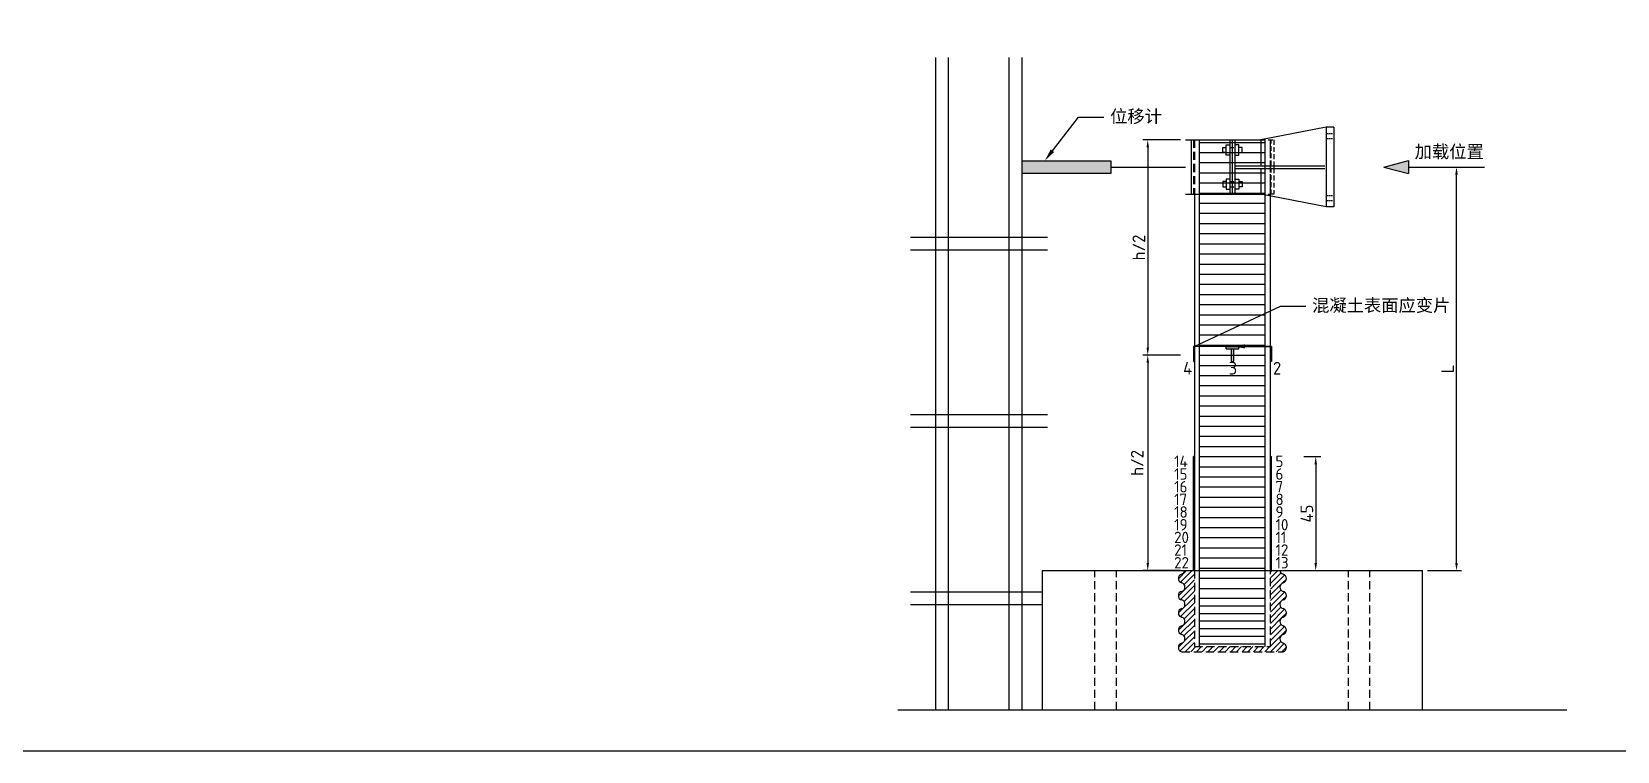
# Model space of a CAD drawing. Header units: millimetres. Extents: x 2537 to 35994, y -14212 to 3650.
# Drawn here: x 15751 to 22006, y -14212 to -11372 of the extents above; entities that cross this region are included whole.
import ezdxf
from ezdxf import colors
from ezdxf.entities.mleader import LeaderData, LeaderLine
from ezdxf.math import Vec2, Vec3

# ---------------------------------------------------------------- set-up
doc = ezdxf.new("R2010")
doc.units = ezdxf.units.MM
doc.linetypes.add('HIDDEN', pattern=[9.525, 6.35, -3.175])
doc.styles.get("Standard").update_dxf_attribs({"font": 'tssdeng.shx'})
doc.dimstyles.new('ISO-25', dxfattribs={"dimtxt": 50, "dimasz": 30, "dimexe": 20, "dimexo": 20, "dimgap": 10, "dimtad": 1, "dimlfac": 0.1, "dimdsep": 46, "dimtxsty": 'Standard', "dimcen": 30, "dimadec": 0, "dimazin": 0, "dimtfac": 1, "dimtmove": 0, "dimatfit": 3, "dimfxl": 0, "dimarcsym": 0})

# ---------------------------------------------------------------- blocks, each defined once
blk = doc.blocks.new('*D195')
at = {"color": 0, "lineweight": -2, "transparency": 16777216}
for p, q in [((20282.6, -11799.2), (20133.8, -11799.2)), ((20153.8, -11829.2), (20153.8, -12619.2)), ((20282.6, -12649.2), (20133.8, -12649.2))]:
    blk.add_line(p, q, dxfattribs=at)
at = {"color": 0, "transparency": 16777216}
for points in [[(20148.8, -11829.2), (20158.8, -11829.2), (20153.8, -11799.2)], [(20148.8, -12619.2), (20158.8, -12619.2), (20153.8, -12649.2)]]:
    blk.add_solid(points, dxfattribs=at)
at = {"layer": 'Defpoints', "color": 0, "transparency": 16777216}
for p in [(20302.6, -11799.2), (20153.8, -12649.2), (20302.6, -12649.2)]:
    blk.add_point(p, dxfattribs=at)
at = {"color": 0, "transparency": 16777216, "insert": (20118.8, -12224.2), "char_height": 50, "attachment_point": 5, "rotation": 90}
blk.add_mtext('h/2', dxfattribs=at)
blk = doc.blocks.new('*D196')
at = {"color": 0, "lineweight": -2, "transparency": 16777216}
for p, q in [((20282.6, -12649.2), (20133.8, -12649.2)), ((20153.8, -12679.2), (20153.8, -13469.2)), ((20282.6, -13499.2), (20133.8, -13499.2))]:
    blk.add_line(p, q, dxfattribs=at)
at = {"color": 0, "transparency": 16777216}
for points in [[(20148.8, -12679.2), (20158.8, -12679.2), (20153.8, -12649.2)], [(20148.8, -13469.2), (20158.8, -13469.2), (20153.8, -13499.2)]]:
    blk.add_solid(points, dxfattribs=at)
at = {"layer": 'Defpoints', "color": 0, "transparency": 16777216}
for p in [(20302.6, -12649.2), (20153.8, -13499.2), (20302.6, -13499.2)]:
    blk.add_point(p, dxfattribs=at)
at = {"color": 0, "transparency": 16777216, "insert": (20112.1, -13074.2), "char_height": 50, "attachment_point": 5, "rotation": 90}
blk.add_mtext('h/2', dxfattribs=at)
blk = doc.blocks.new('*D197')
at = {"color": 0, "lineweight": -2, "transparency": 16777216}
for p, q in [((21257.6, -11906.7), (21391.9, -11906.7)), ((21371.9, -13469.2), (21371.9, -11936.7)), ((21257.6, -13499.2), (21391.9, -13499.2))]:
    blk.add_line(p, q, dxfattribs=at)
at = {"color": 0, "transparency": 16777216}
for points in [[(21366.9, -11936.7), (21376.9, -11936.7), (21371.9, -11906.7)], [(21366.9, -13469.2), (21376.9, -13469.2), (21371.9, -13499.2)]]:
    blk.add_solid(points, dxfattribs=at)
at = {"layer": 'Defpoints', "color": 0, "transparency": 16777216}
for p in [(21237.6, -11906.7), (21371.9, -11906.7), (21237.6, -13499.2)]:
    blk.add_point(p, dxfattribs=at)
at = {"color": 0, "transparency": 16777216, "insert": (21336.9, -12703), "char_height": 50, "attachment_point": 5, "rotation": 90}
blk.add_mtext('L', dxfattribs=at)
blk = doc.blocks.new('*D198')
at = {"color": 0, "lineweight": -2, "transparency": 16777216}
for p, q in [((20769, -13049.2), (20836.4, -13049.2)), ((20816.4, -13079.2), (20816.4, -13469.2)), ((20769, -13499.2), (20836.4, -13499.2))]:
    blk.add_line(p, q, dxfattribs=at)
at = {"color": 0, "transparency": 16777216}
for points in [[(20811.4, -13079.2), (20821.4, -13079.2), (20816.4, -13049.2)], [(20811.4, -13469.2), (20821.4, -13469.2), (20816.4, -13499.2)]]:
    blk.add_solid(points, dxfattribs=at)
at = {"layer": 'Defpoints', "color": 0, "transparency": 16777216}
for p in [(20749, -13049.2), (20749, -13499.2), (20816.4, -13499.2)]:
    blk.add_point(p, dxfattribs=at)
at = {"color": 0, "transparency": 16777216, "insert": (20781.4, -13274.2), "char_height": 50, "attachment_point": 5, "rotation": 90}
blk.add_mtext('45', dxfattribs=at)

msp = doc.modelspace()

# ---------------------------------------------------------------- hatches: boundary and pattern name
h = msp.add_hatch(color=256)
h.dxf.hatch_style = 1
h.paths.add_polyline_path([(20007.633, -11931.728), (20007.633, -11881.728), (19657.633, -11881.728), (19657.633, -11931.728)])
h = msp.add_hatch(color=256)
h.dxf.hatch_style = 1
h.paths.add_polyline_path([(21181.869, -11932.61), (21181.869, -11880.847), (21085.276, -11906.728)])
h = msp.add_hatch(color=256)
h.dxf.hatch_style = 1
h.paths.add_polyline_path([(20337.633, -12614.228), (20333.633, -12614.228), (20333.633, -12674.228), (20337.633, -12674.228)])
h.paths.add_polyline_path([(20492.633, -12649.228), (20482.633, -12649.228), (20482.633, -12674.228), (20492.633, -12674.228)])
h.paths.add_polyline_path([(20492.633, -12624.228), (20482.633, -12624.228), (20482.633, -12649.228), (20492.633, -12649.228)])
h.paths.add_polyline_path([(20512.633, -12614.228), (20462.633, -12614.228), (20462.633, -12624.228), (20512.633, -12624.228)])
h.paths.add_polyline_path([(20641.633, -12614.228), (20637.633, -12614.228), (20637.633, -12674.228), (20641.633, -12674.228)])
h = msp.add_hatch(color=256)
h.dxf.hatch_style = 1
h.paths.add_polyline_path([(20641.633, -13049.228), (20637.633, -13049.228), (20637.633, -13099.228), (20641.633, -13099.228)])
h.paths.add_polyline_path([(20641.633, -13099.228), (20637.633, -13099.228), (20637.633, -13149.228), (20641.633, -13149.228)])
h.paths.add_polyline_path([(20641.633, -13149.228), (20637.633, -13149.228), (20637.633, -13199.228), (20641.633, -13199.228)])
h.paths.add_polyline_path([(20641.633, -13199.228), (20637.633, -13199.228), (20637.633, -13249.228), (20641.633, -13249.228)])
h.paths.add_polyline_path([(20641.633, -13249.228), (20637.633, -13249.228), (20637.633, -13299.228), (20641.633, -13299.228)])
h.paths.add_polyline_path([(20641.633, -13299.228), (20637.633, -13299.228), (20637.633, -13349.228), (20641.633, -13349.228)])
h.paths.add_polyline_path([(20641.633, -13349.228), (20637.633, -13349.228), (20637.633, -13399.228), (20641.633, -13399.228)])
h.paths.add_polyline_path([(20641.633, -13399.228), (20637.633, -13399.228), (20637.633, -13449.228), (20641.633, -13449.228)])
h.paths.add_polyline_path([(20641.633, -13449.228), (20637.633, -13449.228), (20637.633, -13499.228), (20641.633, -13499.228)])
h.paths.add_polyline_path([(20337.633, -13449.228), (20333.633, -13449.228), (20333.633, -13499.228), (20337.633, -13499.228)])
h.paths.add_polyline_path([(20337.633, -13399.228), (20333.633, -13399.228), (20333.633, -13449.228), (20337.633, -13449.228)])
h.paths.add_polyline_path([(20337.633, -13349.228), (20333.633, -13349.228), (20333.633, -13399.228), (20337.633, -13399.228)])
h.paths.add_polyline_path([(20337.633, -13299.228), (20333.633, -13299.228), (20333.633, -13349.228), (20337.633, -13349.228)])
h.paths.add_polyline_path([(20337.633, -13249.228), (20333.633, -13249.228), (20333.633, -13299.228), (20337.633, -13299.228)])
h.paths.add_polyline_path([(20337.633, -13199.228), (20333.633, -13199.228), (20333.633, -13249.228), (20337.633, -13249.228)])
h.paths.add_polyline_path([(20337.633, -13149.228), (20333.633, -13149.228), (20333.633, -13199.228), (20337.633, -13199.228)])
h.paths.add_polyline_path([(20337.633, -13099.228), (20333.633, -13099.228), (20333.633, -13149.228), (20337.633, -13149.228)])
h.paths.add_polyline_path([(20337.633, -13049.228), (20333.633, -13049.228), (20333.633, -13099.228), (20337.633, -13099.228)])
h = msp.add_hatch()
h.set_pattern_fill('ANSI31', color=256, scale=5)
h.set_pattern_definition([(45, (6153.443, -7290.192), (-11.22532, 11.22532), [])])
h.paths.add_polyline_path([(20337.633, -13499.228), (20300.376, -13499.228, -0.29149766), (20287.633, -13513.228, 0.76470588), (20287.633, -13547.228, -0.76470588), (20287.633, -13581.228, 0.76470588), (20287.633, -13615.228, -0.76470588), (20287.633, -13649.228, 0.76470588), (20287.633, -13683.228, -0.76470588), (20287.633, -13717.228, 0.76470588), (20287.633, -13751.228, -0.76470588), (20287.633, -13785.228, 0.76470588), (20287.633, -13819.228), (20687.633, -13819.228, 0.76470588), (20687.633, -13785.228, -0.76470588), (20687.633, -13751.228, 0.76470588), (20687.633, -13717.228, -0.76470588), (20687.633, -13683.228, 0.76470588), (20687.633, -13649.228, -0.76470588), (20687.633, -13615.228, 0.76470588), (20687.633, -13581.228, -0.76470588), (20687.633, -13547.228, 0.76470588), (20687.633, -13513.228, -0.29149766), (20674.89, -13499.228), (20637.633, -13499.228), (20637.633, -13799.228), (20337.633, -13799.228)])

# ---------------------------------------------------------------- linework, layer by layer
for p, q in [((19317.633, -14049.228), (19317.633, -11474.685)), ((19367.633, -14049.228), (19367.633, -11474.685)), ((19607.633, -14049.228), (19607.633, -11474.685)), ((19657.633, -14049.228), (19657.633, -11474.685)), ((20857.633, -11749.228), (20599.673, -11799.228)), ((20857.633, -11749.228), (20857.633, -12064.228)), ((20887.633, -11749.228), (20857.633, -11749.228)), ((20887.633, -11749.228), (20887.633, -12064.228)), ((20302.633, -11799.228), (20599.673, -11799.228)), ((20324.633, -11799.228), (20324.633, -12014.228)), ((20357.633, -13599.228), (20357.633, -11799.228)), ((20357.633, -11809.228), (20617.633, -11809.228)), ((20422.633, -11799.228), (20552.633, -11799.228)), ((20462.633, -11859.228), (20462.633, -11819.228)), ((20462.633, -11819.228), (20477.633, -11819.228)), ((20477.633, -11799.228), (20477.633, -12014.228)), ((20487.633, -12014.228), (20487.633, -11799.228)), ((20497.633, -11799.228), (20497.633, -12014.228)), ((20512.633, -11819.228), (20497.633, -11819.228)), ((20512.633, -11859.228), (20512.633, -11819.228)), ((20599.673, -11799.228), (20599.673, -11901.728)), ((20617.633, -13599.228), (20617.633, -11799.228)), ((19657.633, -11881.728), (20007.633, -11881.728)), ((20007.633, -11881.728), (20007.633, -11931.728)), ((20357.633, -11849.228), (20617.633, -11849.228)), ((20449.633, -11849.228), (20449.633, -11829.228)), ((20449.633, -11829.228), (20462.633, -11829.228)), ((20462.633, -11849.228), (20449.633, -11849.228)), ((20477.633, -11859.228), (20462.633, -11859.228)), ((20497.633, -11859.228), (20512.633, -11859.228)), ((20525.633, -11829.228), (20512.633, -11829.228)), ((20512.633, -11849.228), (20525.633, -11849.228)), ((20525.633, -11849.228), (20525.633, -11829.228)), ((21085.276, -11906.728), (21181.869, -11880.847)), ((21181.869, -11880.847), (21181.869, -11932.61)), ((20007.633, -11931.728), (19657.633, -11931.728)), ((20010.133, -11906.728), (20302.633, -11906.728)), ((20357.633, -11889.228), (20617.633, -11889.228)), ((20357.633, -11929.228), (20617.633, -11929.228)), ((20497.633, -11901.728), (20852.633, -11901.728)), ((20497.633, -11911.728), (20852.633, -11911.728)), ((20599.673, -11911.728), (20599.673, -12014.228)), ((21085.276, -11906.728), (21181.869, -11932.61)), ((21181.869, -11906.728), (21481.869, -11906.728)), ((20357.633, -11969.228), (20617.633, -11969.228)), ((20357.633, -12009.228), (20617.633, -12009.228)), ((20462.633, -11964.228), (20449.633, -11964.228)), ((20449.633, -11964.228), (20449.633, -11984.228)), ((20449.633, -11984.228), (20462.633, -11984.228)), ((20477.633, -11954.228), (20462.633, -11954.228)), ((20462.633, -11954.228), (20462.633, -11994.228)), ((20462.633, -11994.228), (20477.633, -11994.228)), ((20497.633, -11954.228), (20512.633, -11954.228)), ((20512.633, -11994.228), (20497.633, -11994.228)), ((20512.633, -11954.228), (20512.633, -11994.228)), ((20512.633, -11964.228), (20525.633, -11964.228)), ((20525.633, -11984.228), (20512.633, -11984.228)), ((20525.633, -11964.228), (20525.633, -11984.228)), ((19367.633, -14049.228), (19367.633, -12049.228)), ((20302.633, -12014.228), (20337.633, -12014.228)), ((20337.633, -12014.228), (20337.633, -13499.228)), ((20337.633, -12014.228), (20599.673, -12014.228)), ((20357.633, -12049.228), (20617.633, -12049.228)), ((20465.633, -12014.228), (20487.633, -12014.228)), ((20509.633, -12014.228), (20487.633, -12014.228)), ((20857.633, -12064.228), (20599.673, -12014.228)), ((20637.633, -13499.228), (20637.633, -12014.228)), ((20887.633, -12064.228), (20857.633, -12064.228)), ((20357.633, -12089.228), (20617.633, -12089.228)), ((20357.633, -12129.228), (20617.633, -12129.228)), ((19757.633, -12184.228), (19217.633, -12184.228)), ((20357.633, -12169.228), (20617.633, -12169.228)), ((19757.633, -12234.228), (19217.633, -12234.228)), ((20357.633, -12209.228), (20617.633, -12209.228)), ((20357.633, -12249.228), (20617.633, -12249.228)), ((20357.633, -12289.228), (20617.633, -12289.228)), ((20357.633, -12329.228), (20617.633, -12329.228)), ((20357.633, -12369.228), (20617.633, -12369.228)), ((20357.633, -12409.228), (20617.633, -12409.228)), ((20357.633, -12449.228), (20617.633, -12449.228)), ((20357.633, -12489.228), (20617.633, -12489.228)), ((20357.633, -12529.228), (20617.633, -12529.228)), ((20357.633, -12569.228), (20617.633, -12569.228)), ((20337.633, -12614.228), (20333.633, -12614.228)), ((20333.633, -12614.228), (20333.633, -12674.228)), ((20357.633, -12609.228), (20617.633, -12609.228)), ((20462.633, -12614.228), (20512.633, -12614.228)), ((20462.633, -12624.228), (20462.633, -12614.228)), ((20462.633, -12624.228), (20512.633, -12624.228)), ((20482.633, -12624.228), (20482.633, -12674.228)), ((20482.633, -12624.228), (20492.633, -12624.228)), ((20492.633, -12624.228), (20492.633, -12674.228)), ((20512.633, -12624.228), (20512.633, -12614.228)), ((20637.633, -12614.228), (20641.633, -12614.228)), ((20641.633, -12614.228), (20641.633, -12674.228)), ((20333.633, -12674.228), (20337.633, -12674.228)), ((20357.633, -12649.228), (20617.633, -12649.228)), ((20357.633, -12689.228), (20617.633, -12689.228)), ((20482.633, -12674.228), (20492.633, -12674.228)), ((20641.633, -12674.228), (20637.633, -12674.228)), ((20357.633, -12729.228), (20617.633, -12729.228)), ((20357.633, -12769.228), (20617.633, -12769.228)), ((20357.633, -12809.228), (20617.633, -12809.228)), ((19757.633, -12884.228), (19217.633, -12884.228)), ((20357.633, -12849.228), (20617.633, -12849.228)), ((19757.633, -12934.228), (19217.633, -12934.228)), ((20357.633, -12889.228), (20617.633, -12889.228)), ((20357.633, -12929.228), (20617.633, -12929.228)), ((20357.633, -12969.228), (20617.633, -12969.228)), ((20357.633, -13009.228), (20617.633, -13009.228)), ((20333.633, -13099.228), (20333.633, -13049.228)), ((20337.633, -13049.228), (20333.633, -13049.228)), ((20337.633, -13099.228), (20337.633, -13049.228)), ((20357.633, -13049.228), (20617.633, -13049.228)), ((20637.633, -13099.228), (20637.633, -13049.228)), ((20637.633, -13049.228), (20641.633, -13049.228)), ((20641.633, -13099.228), (20641.633, -13049.228)), ((20333.633, -13149.228), (20333.633, -13099.228)), ((20337.633, -13099.228), (20333.633, -13099.228)), ((20333.633, -13099.228), (20337.633, -13099.228)), ((20337.633, -13149.228), (20337.633, -13099.228)), ((20357.633, -13089.228), (20617.633, -13089.228)), ((20357.633, -13129.228), (20617.633, -13129.228)), ((20637.633, -13149.228), (20637.633, -13099.228)), ((20637.633, -13099.228), (20641.633, -13099.228)), ((20641.633, -13099.228), (20637.633, -13099.228)), ((20641.633, -13149.228), (20641.633, -13099.228)), ((20333.633, -13199.228), (20333.633, -13149.228)), ((20337.633, -13149.228), (20333.633, -13149.228)), ((20337.633, -13149.228), (20333.633, -13149.228)), ((20333.633, -13149.228), (20337.633, -13149.228)), ((20337.633, -13199.228), (20337.633, -13149.228)), ((20357.633, -13169.228), (20617.633, -13169.228)), ((20637.633, -13199.228), (20637.633, -13149.228)), ((20637.633, -13149.228), (20641.633, -13149.228)), ((20637.633, -13149.228), (20641.633, -13149.228)), ((20641.633, -13149.228), (20637.633, -13149.228)), ((20641.633, -13199.228), (20641.633, -13149.228)), ((20333.633, -13249.228), (20333.633, -13199.228)), ((20337.633, -13199.228), (20333.633, -13199.228)), ((20333.633, -13199.228), (20337.633, -13199.228)), ((20333.633, -13299.228), (20333.633, -13249.228)), ((20337.633, -13249.228), (20333.633, -13249.228)), ((20337.633, -13249.228), (20333.633, -13249.228)), ((20333.633, -13249.228), (20337.633, -13249.228)), ((20337.633, -13249.228), (20337.633, -13199.228)), ((20337.633, -13299.228), (20337.633, -13249.228)), ((20357.633, -13209.228), (20617.633, -13209.228)), ((20357.633, -13249.228), (20617.633, -13249.228)), ((20637.633, -13249.228), (20637.633, -13199.228)), ((20637.633, -13199.228), (20641.633, -13199.228)), ((20641.633, -13199.228), (20637.633, -13199.228)), ((20637.633, -13299.228), (20637.633, -13249.228)), ((20637.633, -13249.228), (20641.633, -13249.228)), ((20637.633, -13249.228), (20641.633, -13249.228)), ((20641.633, -13249.228), (20637.633, -13249.228)), ((20641.633, -13249.228), (20641.633, -13199.228)), ((20641.633, -13299.228), (20641.633, -13249.228)), ((20333.633, -13349.228), (20333.633, -13299.228)), ((20337.633, -13299.228), (20333.633, -13299.228)), ((20333.633, -13299.228), (20337.633, -13299.228)), ((20337.633, -13349.228), (20337.633, -13299.228)), ((20357.633, -13289.228), (20617.633, -13289.228)), ((20637.633, -13349.228), (20637.633, -13299.228)), ((20637.633, -13299.228), (20641.633, -13299.228)), ((20641.633, -13299.228), (20637.633, -13299.228)), ((20641.633, -13349.228), (20641.633, -13299.228)), ((20333.633, -13399.228), (20333.633, -13349.228)), ((20337.633, -13349.228), (20333.633, -13349.228)), ((20333.633, -13349.228), (20337.633, -13349.228)), ((20337.633, -13399.228), (20337.633, -13349.228)), ((20357.633, -13329.228), (20617.633, -13329.228)), ((20357.633, -13369.228), (20617.633, -13369.228)), ((20637.633, -13399.228), (20637.633, -13349.228)), ((20637.633, -13349.228), (20641.633, -13349.228)), ((20641.633, -13349.228), (20637.633, -13349.228)), ((20641.633, -13399.228), (20641.633, -13349.228)), ((20333.633, -13449.228), (20333.633, -13399.228)), ((20337.633, -13399.228), (20333.633, -13399.228)), ((20333.633, -13399.228), (20337.633, -13399.228)), ((20333.633, -13499.228), (20333.633, -13449.228)), ((20337.633, -13449.228), (20333.633, -13449.228)), ((20333.633, -13449.228), (20337.633, -13449.228)), ((20337.633, -13449.228), (20337.633, -13399.228)), ((20337.633, -13499.228), (20337.633, -13449.228)), ((20357.633, -13409.228), (20617.633, -13409.228)), ((20357.633, -13449.228), (20617.633, -13449.228)), ((20637.633, -13449.228), (20637.633, -13399.228)), ((20637.633, -13399.228), (20641.633, -13399.228)), ((20641.633, -13399.228), (20637.633, -13399.228)), ((20637.633, -13499.228), (20637.633, -13449.228)), ((20637.633, -13449.228), (20641.633, -13449.228)), ((20641.633, -13449.228), (20637.633, -13449.228)), ((20641.633, -13449.228), (20641.633, -13399.228)), ((20641.633, -13499.228), (20641.633, -13449.228)), ((19737.633, -13499.228), (21237.633, -13499.228)), ((19737.633, -13499.228), (19737.633, -14049.228)), ((20333.633, -13499.228), (20337.633, -13499.228)), ((20357.633, -13489.228), (20617.633, -13489.228)), ((20641.633, -13499.228), (20637.633, -13499.228)), ((21237.633, -14049.228), (21237.633, -13499.228)), ((20357.633, -13529.228), (20617.633, -13529.228)), ((20357.633, -13569.228), (20617.633, -13569.228)), ((19737.633, -13584.228), (19217.633, -13584.228)), ((19737.633, -13634.228), (19217.633, -13634.228)), ((20357.633, -13799.228), (20357.633, -13599.228)), ((20617.633, -13609.228), (20357.633, -13609.228)), ((20617.633, -13799.228), (20617.633, -13599.228)), ((20617.633, -13639.228), (20357.633, -13639.228)), ((20617.633, -13669.228), (20357.633, -13669.228)), ((20617.633, -13699.228), (20357.633, -13699.228)), ((20617.633, -13729.228), (20357.633, -13729.228)), ((20617.633, -13759.228), (20357.633, -13759.228)), ((20617.633, -13789.228), (20357.633, -13789.228)), ((19167.633, -14049.228), (21807.633, -14049.228)), ((19737.633, -14049.228), (21237.633, -14049.228))]:
    msp.add_line(p, q)
at = {"linetype": 'HIDDEN', "ltscale": 5}
for p, q in [((20334.633, -11799.228), (20334.633, -12014.228)), ((20337.633, -11799.228), (20337.633, -12014.228)), ((20637.633, -12014.228), (20637.633, -11799.228)), ((19945.133, -14049.228), (19945.133, -13499.228)), ((20030.133, -14049.228), (20030.133, -13499.228)), ((20337.633, -13499.228), (20337.633, -13799.228)), ((20637.633, -13799.228), (20637.633, -13499.228)), ((20945.133, -14049.228), (20945.133, -13499.228)), ((21030.133, -14049.228), (21030.133, -13499.228)), ((20287.633, -13819.228), (20687.633, -13819.228)), ((20337.633, -13799.228), (20637.633, -13799.228))]:
    msp.add_line(p, q, dxfattribs=at)
at = {"linetype": 'HIDDEN', "ltscale": 3}
for p, q in [((20599.673, -11799.228), (20650.633, -11799.228)), ((20637.633, -12014.228), (20637.633, -11799.228)), ((20640.633, -12014.228), (20640.633, -11799.228)), ((20650.633, -11799.228), (20650.633, -11901.728)), ((20650.633, -11901.728), (20650.633, -11911.728)), ((20650.633, -11911.728), (20650.633, -12014.228)), ((20599.673, -12014.228), (20637.633, -12014.228)), ((20637.633, -12021.732), (20637.633, -12014.228)), ((20650.633, -12014.228), (20637.633, -12014.228))]:
    msp.add_line(p, q, dxfattribs=at)
at = {"linetype": 'HIDDEN'}
for p, q in [((20857.633, -11774.228), (20887.633, -11774.228)), ((20857.633, -11794.228), (20887.633, -11794.228)), ((20477.633, -11829.228), (20497.633, -11829.228)), ((20477.633, -11849.228), (20497.633, -11849.228)), ((20477.633, -11964.228), (20497.633, -11964.228)), ((20477.633, -11984.228), (20497.633, -11984.228)), ((20857.633, -12019.228), (20887.633, -12019.228)), ((20857.633, -12019.228), (20887.633, -12019.228)), ((20857.633, -12039.228), (20887.633, -12039.228))]:
    msp.add_line(p, q, dxfattribs=at)
msp.add_lwpolyline([(11258.192, -1980.464), (35993.698, -1980.464), (35993.698, -14212.343), (11258.192, -14212.343)], close=True)
for centre, start, end in [((20283.018, -13496.228), 285.1892867, 350.1944078), ((20692.249, -13496.228), 189.8055922, 254.8107133), ((20292.249, -13530.228), 105.1892867, 254.8107133), ((20283.018, -13564.228), 285.1892867, 74.8107133), ((20692.249, -13564.228), 105.1892867, 254.8107133), ((20683.018, -13530.228), 285.1892867, 74.8107133), ((20292.249, -13598.228), 105.1892867, 254.8107133), ((20283.018, -13632.228), 285.1892867, 74.8107133), ((20692.249, -13632.228), 105.1892867, 254.8107133), ((20683.018, -13598.228), 285.1892867, 74.8107133), ((20292.249, -13666.228), 105.1892867, 254.8107133), ((20283.018, -13700.228), 285.1892867, 74.8107133), ((20692.249, -13700.228), 105.1892867, 254.8107133), ((20683.018, -13666.228), 285.1892867, 74.8107133), ((20292.249, -13734.228), 105.1892867, 254.8107133), ((20283.018, -13768.228), 285.1892867, 74.8107133), ((20692.249, -13768.228), 105.1892867, 254.8107133), ((20683.018, -13734.228), 285.1892867, 74.8107133), ((20292.249, -13802.228), 105.1892867, 254.8107133), ((20683.018, -13802.228), 285.1892867, 74.8107133)]:
    msp.add_arc(centre, 17.615, start, end)

# ---------------------------------------------------------------- texts
at = {"attachment_point": 1}
for s, width, insert, char_height in [('{\\fSimSun|b0|i0|c134|p2;加载位置}', 355.83542, (21206.789, -11820.82), 50), ('4', 101.72646, (20293.35, -12675.543), 50), ('3', 101.72646, (20473.115, -12675.543), 50), ('2', 101.72646, (20647.683, -12675.543), 50), ('14', 101.72646, (20257.683, -13045.543), 45), ('5', 101.72646, (20657.683, -13045.543), 45), ('15', 101.72646, (20257.683, -13095.543), 45), ('6', 101.72646, (20657.683, -13095.543), 45), ('16', 101.72646, (20257.683, -13145.543), 45), ('17', 101.72646, (20257.683, -13195.543), 45), ('7', 101.72646, (20657.683, -13145.543), 45), ('8', 101.72646, (20657.683, -13195.543), 45), ('18', 101.72646, (20257.683, -13245.543), 45), ('9', 101.72646, (20657.683, -13245.543), 45), ('19', 101.72646, (20257.683, -13295.543), 45), ('10', 101.72646, (20657.683, -13295.543), 45), ('20', 101.72646, (20257.683, -13345.543), 45), ('11', 101.72646, (20657.683, -13345.543), 45), ('21', 101.72646, (20257.683, -13395.543), 45), ('22', 101.72646, (20257.683, -13445.543), 45), ('12', 101.72646, (20657.683, -13395.543), 45), ('13', 101.72646, (20657.683, -13445.543), 45)]:
    msp.add_mtext_dynamic_manual_height_columns(s, width=width, gutter_width=12.5, heights=[0], dxfattribs=dict(at, insert=insert, char_height=char_height))

# ---------------------------------------------------------------- dimensions: what is measured, and where the dimension line sits
for base, p1, p2, text, picture, middle in [((20153.827, -12649.228), (20302.633, -11799.228), (20302.633, -12649.228), 'h/2', '*D195', (20118.827, -12224.228)), ((21371.876, -11906.728), (21237.633, -13499.228), (21237.633, -11906.728), 'L', '*D197', (21336.876, -12702.978)), ((20153.827, -13499.228), (20302.633, -12649.228), (20302.633, -13499.228), 'h/2', '*D196', (20112.097, -13074.228))]:
    dim = msp.add_linear_dim(base=base, p1=p1, p2=p2, angle=90, text=text, dimstyle='ISO-25')
    dim.commit()
    dim.dimension.update_dxf_attribs({"geometry": picture, "text_midpoint": middle})
dim = msp.add_linear_dim(base=(20816.358, -13499.228), p1=(20748.995, -13049.228), p2=(20748.995, -13499.228), angle=90, dimstyle='ISO-25')
dim.commit()
dim.dimension.update_dxf_attribs({"geometry": '*D198', "text_midpoint": (20781.358, -13274.228)})

# ---------------------------------------------------------------- leaders
ml = msp.add_multileader_mtext('Standard')
ml.set_content('{\\fSimSun|b0|i0|c134|p2;位移计}', color=256)
ml.set_leader_properties()
ml.build(insert=Vec2(0, 0))
ml.multileader.update_dxf_attribs({"dogleg_length": 100, "arrow_head_size": 50})
ctx = ml.context
ctx.base_point, ctx.char_height, ctx.arrow_head_size, ctx.landing_gap_size, ctx.plane_origin = Vec3(19980.148, -11709.802), 50, 50, 25, Vec3(19717.633, -11841.728)
notes = []
notes.append((ctx, [(0, (1, 1, 0), (19880.148, -11709.802), (1, 0), 100, [(0, [(19747.307, -11881.728)], 0, [])])]))
ctx.mtext.insert, ctx.mtext.flow_direction = Vec3(20005.148, -11681.45), 5
ml = msp.add_multileader_mtext('Standard')
ml.set_content('{\\fSimSun|b0|i0|c134|p2;混凝土表面应变片}', color=256)
ml.set_leader_properties()
ml.build(insert=Vec2(0, 0))
ml.multileader.update_dxf_attribs({"dogleg_length": 100, "arrow_head_size": 50})
ctx = ml.context
ctx.base_point, ctx.char_height, ctx.arrow_head_size, ctx.landing_gap_size, ctx.plane_origin = Vec3(20777.036, -12455.696), 50, 50, 25, Vec3(20536.633, -12614.228)
notes.append((ctx, [(0, (1, 1, 0), (20677.036, -12455.696), (1, 0), 100, [(2, [(20487.633, -12614.228), (20641.633, -12614.228), (20336.633, -12614.228)], 0, [])])]))
ctx.mtext.insert, ctx.mtext.flow_direction = Vec3(20802.036, -12427.204), 5
for ctx, leaders in notes:
    for number, flags, end, landing, length, lines in leaders:
        leader = LeaderData()
        leader.index, (leader.has_last_leader_line, leader.has_dogleg_vector, leader.attachment_direction) = number, flags
        leader.last_leader_point, leader.dogleg_vector, leader.dogleg_length = Vec3(end), Vec3(landing), length
        for number, points, colour, breaks in lines:
            line = LeaderLine()
            line.index, line.vertices, line.color, line.breaks = number, Vec3.list(points), colors.encode_raw_color(colour), breaks
            leader.lines.append(line)
        ctx.leaders.append(leader)

doc.saveas('drawing.dxf')
